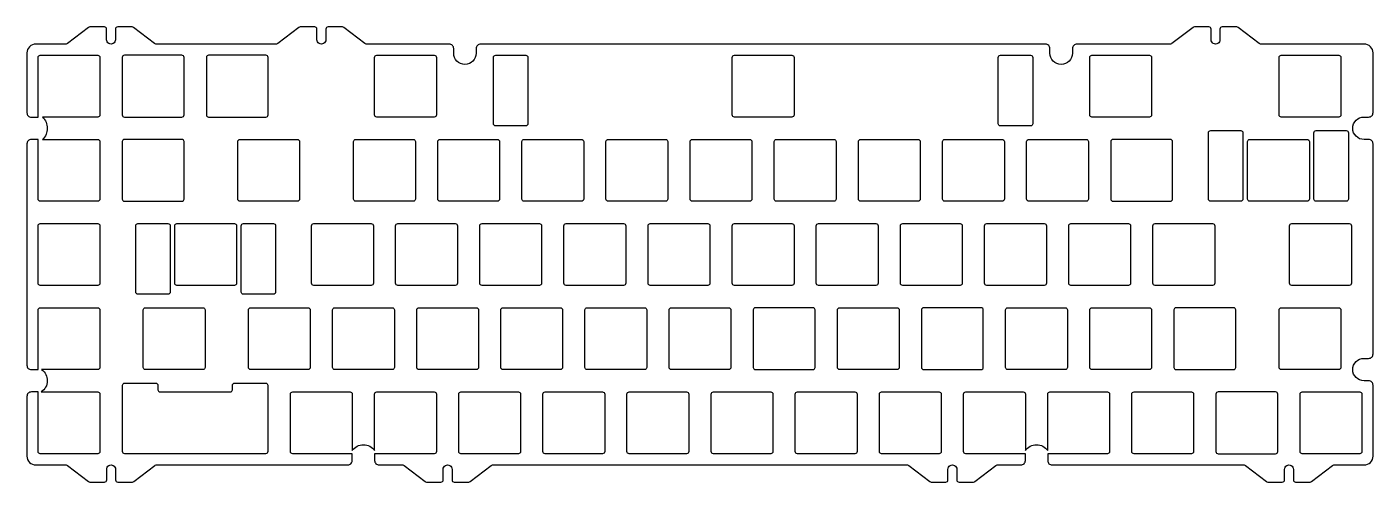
# Model space of a CAD drawing. Header units: millimetres. Extents: x -388 to -83, y 143 to 246.
import ezdxf

# ---------------------------------------------------------------- set-up
doc = ezdxf.new("R2010")
doc.units = ezdxf.units.MM
doc.layers.get('0').update_dxf_attribs({"linetype": 'CONTINUOUS'})

msp = doc.modelspace()

# ---------------------------------------------------------------- linework, layer by layer
for points in [[(-372.23, 206.23), (-385.23, 206.23, -0.414214), (-385.73, 206.73), (-385.73, 220.23), (-387.25, 220.23, 0.414214), (-388.25, 219.23), (-388.25, 169.12, 0.414214), (-387.25, 168.12), (-385.73, 168.12), (-385.73, 181.63, -0.414214), (-385.23, 182.13), (-372.23, 182.13, -0.414214), (-371.73, 181.63), (-371.73, 168.63, -0.414214), (-372.23, 168.13), (-384.93, 168.13, -0.530473), (-385.01, 163.08), (-372.23, 163.08, -0.414214), (-371.73, 162.58), (-371.73, 149.58, -0.414214), (-372.23, 149.08), (-385.23, 149.08, -0.414214), (-385.73, 149.58), (-385.73, 163.07), (-387.25, 163.07, 0.414214), (-388.25, 162.07), (-388.25, 148.55, 0.414214), (-386.25, 146.55), (-379.36, 146.55, -0.165762), (-379.05, 146.45), (-374.3, 142.78, 0.165762), (-373.99, 142.68), (-370.69, 142.68, 0.414214), (-370.19, 143.18), (-370.19, 145.55, -1.000021), (-368.19, 145.55), (-368.19, 143.18, 0.414214), (-367.69, 142.68), (-364.38, 142.68, 0.165762), (-364.08, 142.78), (-359.32, 146.45, -0.165762), (-359.02, 146.55), (-315.58, 146.55, 0.414214), (-314.58, 147.55), (-314.58, 149.08), (-328.07, 149.08, -0.414214), (-328.58, 149.58), (-328.58, 162.58, -0.414214), (-328.07, 163.08), (-315.07, 163.08, -0.414214), (-314.58, 162.58), (-314.58, 149.79, -0.530372), (-309.52, 149.79), (-309.52, 162.58, -0.414214), (-309.02, 163.08), (-296.02, 163.08, -0.414214), (-295.53, 162.58), (-295.53, 149.58, -0.414214), (-296.02, 149.08), (-309.52, 149.08), (-309.52, 147.55, 0.414214), (-308.52, 146.55), (-303.17, 146.55, -0.165762), (-302.87, 146.45), (-298.11, 142.78, 0.165762), (-297.81, 142.68), (-294.5, 142.68, 0.414214), (-294, 143.18), (-294, 145.55, -1.000021), (-292, 145.55), (-292, 143.18, 0.414214), (-291.5, 142.68), (-288.19, 142.68, 0.165762), (-287.89, 142.78), (-283.13, 146.45, -0.165762), (-282.83, 146.55), (-188.87, 146.55, -0.165762), (-188.57, 146.45), (-183.81, 142.78, 0.165762), (-183.51, 142.68), (-180.2, 142.68, 0.414214), (-179.7, 143.18), (-179.7, 145.55, -1.000021), (-177.7, 145.55), (-177.7, 143.18, 0.414214), (-177.2, 142.68), (-173.89, 142.68, 0.165762), (-173.59, 142.78), (-168.83, 146.45, -0.165762), (-168.53, 146.55), (-163.18, 146.55, 0.414214), (-162.18, 147.55), (-162.18, 149.08), (-175.68, 149.08, -0.414214), (-176.18, 149.58), (-176.18, 162.58, -0.414214), (-175.68, 163.08), (-162.68, 163.08, -0.414214), (-162.18, 162.58), (-162.18, 149.79, -0.530372), (-157.13, 149.79), (-157.13, 162.58, -0.414214), (-156.62, 163.08), (-143.62, 163.08, -0.414214), (-143.13, 162.58), (-143.13, 149.58, -0.414214), (-143.62, 149.08), (-157.13, 149.08), (-157.13, 147.55, 0.414214), (-156.12, 146.55), (-112.67, 146.55, -0.165762), (-112.37, 146.45), (-107.61, 142.78, 0.165762), (-107.31, 142.68), (-104, 142.68, 0.414214), (-103.5, 143.18), (-103.5, 145.55, -1.000021), (-101.5, 145.55), (-101.5, 143.18, 0.414214), (-101, 142.68), (-97.69, 142.68, 0.165762), (-97.39, 142.78), (-92.63, 146.45, -0.165762), (-92.33, 146.55), (-85.45, 146.55, 0.414214), (-83.45, 148.55), (-83.45, 164.58, 0.414214), (-84.45, 165.58), (-85.5, 165.58, -1), (-85.5, 170.68), (-84.45, 170.68, 0.414214), (-83.45, 171.68), (-83.45, 219.2, 0.414214), (-84.45, 220.2), (-85.5, 220.2, -1), (-85.5, 225.3), (-84.45, 225.3, 0.414214), (-83.45, 226.3), (-83.45, 239.8, 0.414214), (-85.45, 241.8), (-108.95, 241.8, -0.165762), (-109.25, 241.91), (-114.02, 245.59, 0.165762), (-114.33, 245.69), (-117.62, 245.69, 0.414214), (-118.12, 245.19), (-118.12, 242.8, -1.000021), (-120.12, 242.8), (-120.12, 245.19, 0.414214), (-120.62, 245.69), (-123.91, 245.69, 0.165762), (-124.22, 245.59), (-128.98, 241.91, -0.165762), (-129.29, 241.8), (-150.51, 241.8, 0.414214), (-151.51, 240.8), (-151.51, 239.75, -1), (-156.61, 239.75), (-156.61, 240.8, 0.414214), (-157.61, 241.8), (-285.52, 241.8, 0.414214), (-286.52, 240.8), (-286.52, 239.75, -1), (-291.62, 239.75), (-291.62, 240.8, 0.414214), (-292.62, 241.8), (-311.4, 241.8, -0.165762), (-311.71, 241.91), (-316.48, 245.59, 0.165762), (-316.78, 245.69), (-320.07, 245.69, 0.414214), (-320.57, 245.19), (-320.57, 242.8, -1.000021), (-322.58, 242.8), (-322.58, 245.19, 0.414214), (-323.08, 245.69), (-326.37, 245.69, 0.165762), (-326.67, 245.59), (-331.44, 241.91, -0.165762), (-331.75, 241.8), (-334.12, 241.8), (-359.03, 241.8, -0.165762), (-359.33, 241.91), (-364.1, 245.59, 0.165762), (-364.41, 245.69), (-367.7, 245.69, 0.414214), (-368.2, 245.19), (-368.2, 242.8, -1.000021), (-370.2, 242.8), (-370.2, 245.19, 0.414214), (-370.7, 245.69), (-373.99, 245.69, 0.165762), (-374.3, 245.59), (-379.07, 241.91, -0.165762), (-379.37, 241.8), (-386.25, 241.8, 0.414214), (-388.25, 239.8), (-388.25, 226.28, 0.414214), (-387.25, 225.28), (-385.73, 225.28), (-385.73, 238.78, -0.414214), (-385.23, 239.28), (-372.23, 239.28, -0.414214), (-371.73, 238.78), (-371.73, 225.78, -0.414214), (-372.23, 225.28), (-384.69, 225.28, -0.417675), (-384.69, 220.23), (-372.23, 220.23, -0.414214), (-371.73, 219.73), (-371.73, 206.73, -0.414214)], [(-353.18, 225.28, 0.414214), (-352.68, 225.78), (-352.68, 238.78, 0.414214), (-353.18, 239.28), (-366.18, 239.28, 0.414214), (-366.68, 238.78), (-366.68, 225.78, 0.414214), (-366.18, 225.28)], [(-334.12, 225.28, 0.414214), (-333.63, 225.78), (-333.63, 238.78, 0.414214), (-334.12, 239.28), (-347.12, 239.28, 0.414214), (-347.62, 238.78), (-347.62, 225.78, 0.414214), (-347.12, 225.28)], [(-296.02, 225.28), (-309.02, 225.28, -0.414214), (-309.52, 225.78), (-309.52, 238.78, -0.414214), (-309.02, 239.28), (-296.02, 239.28, -0.414214), (-295.53, 238.78), (-295.53, 225.78, -0.414214)], [(-274.81, 238.78), (-274.81, 223.78, -0.414214), (-275.31, 223.28), (-282.11, 223.28, -0.414214), (-282.61, 223.78), (-282.61, 238.78, -0.414214), (-282.11, 239.28), (-275.31, 239.28, -0.414214)], [(-215.06, 225.28), (-228.06, 225.28, -0.414214), (-228.56, 225.78), (-228.56, 238.78, -0.414214), (-228.06, 239.28), (-215.06, 239.28, -0.414214), (-214.56, 238.78), (-214.56, 225.78, -0.414214)], [(-160.51, 238.78), (-160.51, 223.78, -0.414214), (-161.01, 223.28), (-167.81, 223.28, -0.414214), (-168.31, 223.78), (-168.31, 238.78, -0.414214), (-167.81, 239.28), (-161.01, 239.28, -0.414214)], [(-147.6, 225.78), (-147.6, 238.78, -0.414214), (-147.1, 239.28), (-134.1, 239.28, -0.414214), (-133.6, 238.78), (-133.6, 225.78, -0.414214), (-134.1, 225.28), (-147.1, 225.28, -0.414214)], [(-91.24, 225.28), (-104.24, 225.28, -0.414214), (-104.74, 225.78), (-104.74, 238.78, -0.414214), (-104.24, 239.28), (-91.24, 239.28, -0.414214), (-90.74, 238.78), (-90.74, 225.78, -0.414214)], [(-366.68, 206.73, 0.414214), (-366.18, 206.23), (-353.18, 206.23, 0.414214), (-352.68, 206.73), (-352.68, 219.73, 0.414214), (-353.18, 220.23), (-366.18, 220.23, 0.414214), (-366.68, 219.73)], [(-327, 206.23), (-340, 206.23, -0.414214), (-340.5, 206.73), (-340.5, 219.73, -0.414214), (-340, 220.23), (-327, 220.23, -0.414214), (-326.5, 219.73), (-326.5, 206.73, -0.414214)], [(-300.79, 206.23), (-313.79, 206.23, -0.414214), (-314.29, 206.73), (-314.29, 219.73, -0.414214), (-313.79, 220.23), (-300.79, 220.23, -0.414214), (-300.29, 219.73), (-300.29, 206.73, -0.414214)], [(-281.74, 206.23), (-294.74, 206.23, -0.414214), (-295.24, 206.73), (-295.24, 219.73, -0.414214), (-294.74, 220.23), (-281.74, 220.23, -0.414214), (-281.24, 219.73), (-281.24, 206.73, -0.414214)], [(-262.69, 206.23), (-275.69, 206.23, -0.414214), (-276.19, 206.73), (-276.19, 219.73, -0.414214), (-275.69, 220.23), (-262.69, 220.23, -0.414214), (-262.19, 219.73), (-262.19, 206.73, -0.414214)], [(-256.64, 220.23), (-243.64, 220.23, -0.414214), (-243.14, 219.73), (-243.14, 206.73, -0.414214), (-243.64, 206.23), (-256.64, 206.23, -0.414214), (-257.14, 206.73), (-257.14, 219.73, -0.414214)], [(-224.59, 206.23), (-237.59, 206.23, -0.414214), (-238.09, 206.73), (-238.09, 219.73, -0.414214), (-237.59, 220.23), (-224.59, 220.23, -0.414214), (-224.09, 219.73), (-224.09, 206.73, -0.414214)], [(-205.54, 206.23), (-218.54, 206.23, -0.414214), (-219.04, 206.73), (-219.04, 219.73, -0.414214), (-218.54, 220.23), (-205.54, 220.23, -0.414214), (-205.04, 219.73), (-205.04, 206.73, -0.414214)], [(-186.49, 206.23), (-199.49, 206.23, -0.414214), (-199.99, 206.73), (-199.99, 219.73, -0.414214), (-199.49, 220.23), (-186.49, 220.23, -0.414214), (-185.99, 219.73), (-185.99, 206.73, -0.414214)], [(-167.44, 206.23), (-180.44, 206.23, -0.414214), (-180.94, 206.73), (-180.94, 219.73, -0.414214), (-180.44, 220.23), (-167.44, 220.23, -0.414214), (-166.94, 219.73), (-166.94, 206.73, -0.414214)], [(-161.89, 206.73), (-161.89, 219.73, -0.414214), (-161.39, 220.23), (-148.39, 220.23, -0.414214), (-147.89, 219.73), (-147.89, 206.73, -0.414214), (-148.39, 206.23), (-161.39, 206.23, -0.414214)], [(-129.34, 206.23, 0.414214), (-128.84, 206.73), (-128.84, 219.73, 0.414214), (-129.34, 220.23), (-142.34, 220.23, 0.414214), (-142.84, 219.73), (-142.84, 206.73, 0.414214), (-142.34, 206.23)], [(-120.72, 206.73), (-120.72, 221.73, -0.414214), (-120.22, 222.23), (-113.42, 222.23, -0.414214), (-112.92, 221.73), (-112.92, 206.73, -0.414214), (-113.42, 206.23), (-120.22, 206.23, -0.414214)], [(-98.38, 206.23), (-111.38, 206.23, -0.414214), (-111.88, 206.73), (-111.88, 219.73, -0.414214), (-111.38, 220.23), (-98.38, 220.23, -0.414214), (-97.88, 219.73), (-97.88, 206.73, -0.414214)], [(-96.84, 206.73), (-96.84, 221.73, -0.414214), (-96.34, 222.23), (-89.54, 222.23, -0.414214), (-89.04, 221.73), (-89.04, 206.73, -0.414214), (-89.54, 206.23), (-96.34, 206.23, -0.414214)], [(-372.23, 187.18), (-385.23, 187.18, -0.414214), (-385.73, 187.68), (-385.73, 200.68, -0.414214), (-385.23, 201.18), (-372.23, 201.18, -0.414214), (-371.73, 200.68), (-371.73, 187.68, -0.414214)], [(-355.81, 200.68), (-355.81, 185.68, -0.414214), (-356.31, 185.18), (-363.11, 185.18, -0.414214), (-363.61, 185.68), (-363.61, 200.68, -0.414214), (-363.11, 201.18), (-356.31, 201.18, -0.414214)], [(-341.27, 187.18), (-354.27, 187.18, -0.414214), (-354.77, 187.68), (-354.77, 200.68, -0.414214), (-354.27, 201.18), (-341.27, 201.18, -0.414214), (-340.77, 200.68), (-340.77, 187.68, -0.414214)], [(-339.73, 185.68), (-339.73, 200.68, -0.414214), (-339.23, 201.18), (-332.43, 201.18, -0.414214), (-331.93, 200.68), (-331.93, 185.68, -0.414214), (-332.43, 185.18), (-339.23, 185.18, -0.414214)], [(-310.31, 187.18), (-323.31, 187.18, -0.414214), (-323.81, 187.68), (-323.81, 200.68, -0.414214), (-323.31, 201.18), (-310.31, 201.18, -0.414214), (-309.81, 200.68), (-309.81, 187.68, -0.414214)], [(-291.26, 187.18), (-304.26, 187.18, -0.414214), (-304.76, 187.68), (-304.76, 200.68, -0.414214), (-304.26, 201.18), (-291.26, 201.18, -0.414214), (-290.76, 200.68), (-290.76, 187.68, -0.414214)], [(-285.21, 201.18), (-272.21, 201.18, -0.414214), (-271.71, 200.68), (-271.71, 187.68, -0.414214), (-272.21, 187.18), (-285.21, 187.18, -0.414214), (-285.71, 187.68), (-285.71, 200.68, -0.414214)], [(-253.16, 187.18), (-266.16, 187.18, -0.414214), (-266.66, 187.68), (-266.66, 200.68, -0.414214), (-266.16, 201.18), (-253.16, 201.18, -0.414214), (-252.66, 200.68), (-252.66, 187.68, -0.414214)], [(-247.11, 201.18), (-234.11, 201.18, -0.414214), (-233.61, 200.68), (-233.61, 187.68, -0.414214), (-234.11, 187.18), (-247.11, 187.18, -0.414214), (-247.61, 187.68), (-247.61, 200.68, -0.414214)], [(-228.06, 201.18), (-215.06, 201.18, -0.414214), (-214.56, 200.68), (-214.56, 187.68, -0.414214), (-215.06, 187.18), (-228.06, 187.18, -0.414214), (-228.56, 187.68), (-228.56, 200.68, -0.414214)], [(-209.51, 187.68), (-209.51, 200.68, -0.414214), (-209.01, 201.18), (-196.01, 201.18, -0.414214), (-195.51, 200.68), (-195.51, 187.68, -0.414214), (-196.01, 187.18), (-209.01, 187.18, -0.414214)], [(-176.96, 187.18), (-189.96, 187.18, -0.414214), (-190.46, 187.68), (-190.46, 200.68, -0.414214), (-189.96, 201.18), (-176.96, 201.18, -0.414214), (-176.46, 200.68), (-176.46, 187.68, -0.414214)], [(-157.91, 187.18), (-170.91, 187.18, -0.414214), (-171.41, 187.68), (-171.41, 200.68, -0.414214), (-170.91, 201.18), (-157.91, 201.18, -0.414214), (-157.41, 200.68), (-157.41, 187.68, -0.414214)], [(-138.86, 187.18), (-151.86, 187.18, -0.414214), (-152.36, 187.68), (-152.36, 200.68, -0.414214), (-151.86, 201.18), (-138.86, 201.18, -0.414214), (-138.36, 200.68), (-138.36, 187.68, -0.414214)], [(-119.81, 187.18), (-132.81, 187.18, -0.414214), (-133.31, 187.68), (-133.31, 200.68, -0.414214), (-132.81, 201.18), (-119.81, 201.18, -0.414214), (-119.31, 200.68), (-119.31, 187.68, -0.414214)], [(-88.86, 187.18), (-101.86, 187.18, -0.414214), (-102.36, 187.68), (-102.36, 200.68, -0.414214), (-101.86, 201.18), (-88.86, 201.18, -0.414214), (-88.36, 200.68), (-88.36, 187.68, -0.414214)], [(-348.41, 168.13), (-361.41, 168.13, -0.414214), (-361.91, 168.63), (-361.91, 181.63, -0.414214), (-361.41, 182.13), (-348.41, 182.13, -0.414214), (-347.91, 181.63), (-347.91, 168.63, -0.414214)], [(-324.6, 168.13), (-337.6, 168.13, -0.414214), (-338.1, 168.63), (-338.1, 181.63, -0.414214), (-337.6, 182.13), (-324.6, 182.13, -0.414214), (-324.1, 181.63), (-324.1, 168.63, -0.414214)], [(-305.55, 168.13), (-318.55, 168.13, -0.414214), (-319.05, 168.63), (-319.05, 181.63, -0.414214), (-318.55, 182.13), (-305.55, 182.13, -0.414214), (-305.05, 181.63), (-305.05, 168.63, -0.414214)], [(-286.5, 168.13), (-299.5, 168.13, -0.414214), (-300, 168.63), (-300, 181.63, -0.414214), (-299.5, 182.13), (-286.5, 182.13, -0.414214), (-286, 181.63), (-286, 168.63, -0.414214)], [(-267.45, 168.13), (-280.45, 168.13, -0.414214), (-280.95, 168.63), (-280.95, 181.63, -0.414214), (-280.45, 182.13), (-267.45, 182.13, -0.414214), (-266.95, 181.63), (-266.95, 168.63, -0.414214)], [(-248.4, 168.13), (-261.4, 168.13, -0.414214), (-261.9, 168.63), (-261.9, 181.63, -0.414214), (-261.4, 182.13), (-248.4, 182.13, -0.414214), (-247.9, 181.63), (-247.9, 168.63, -0.414214)], [(-242.35, 182.13), (-229.35, 182.13, -0.414214), (-228.85, 181.63), (-228.85, 168.63, -0.414214), (-229.35, 168.13), (-242.35, 168.13, -0.414214), (-242.85, 168.63), (-242.85, 181.63, -0.414214)], [(-210.3, 168.13, 0.414214), (-209.8, 168.63), (-209.8, 181.63, 0.414214), (-210.3, 182.13), (-223.3, 182.13, 0.414214), (-223.8, 181.63), (-223.8, 168.63, 0.414214), (-223.3, 168.13)], [(-191.25, 168.13), (-204.25, 168.13, -0.414214), (-204.75, 168.63), (-204.75, 181.63, -0.414214), (-204.25, 182.13), (-191.25, 182.13, -0.414214), (-190.75, 181.63), (-190.75, 168.63, -0.414214)], [(-172.2, 168.13, 0.414214), (-171.7, 168.63), (-171.7, 181.63, 0.414214), (-172.2, 182.13), (-185.2, 182.13, 0.414214), (-185.7, 181.63), (-185.7, 168.63, 0.414214), (-185.2, 168.13)], [(-153.15, 168.13), (-166.15, 168.13, -0.414214), (-166.65, 168.63), (-166.65, 181.63, -0.414214), (-166.15, 182.13), (-153.15, 182.13, -0.414214), (-152.65, 181.63), (-152.65, 168.63, -0.414214)], [(-134.1, 168.13), (-147.1, 168.13, -0.414214), (-147.6, 168.63), (-147.6, 181.63, -0.414214), (-147.1, 182.13), (-134.1, 182.13, -0.414214), (-133.6, 181.63), (-133.6, 168.63, -0.414214)], [(-115.05, 168.13, 0.414214), (-114.55, 168.63), (-114.55, 181.63, 0.414214), (-115.05, 182.13), (-128.05, 182.13, 0.414214), (-128.55, 181.63), (-128.55, 168.63, 0.414214), (-128.05, 168.13)], [(-91.24, 168.13), (-104.24, 168.13, -0.414214), (-104.74, 168.63), (-104.74, 181.63, -0.414214), (-104.24, 182.13), (-91.24, 182.13, -0.414214), (-90.74, 181.63), (-90.74, 168.63, -0.414214)], [(-334.21, 149.08), (-366.09, 149.08, -0.414214), (-366.59, 149.58), (-366.59, 164.58, -0.414214), (-366.09, 165.08), (-359.09, 165.08, -0.414214), (-358.59, 164.58), (-358.59, 163.58, 0.414214), (-358.09, 163.08), (-342.21, 163.08, 0.414214), (-341.71, 163.58), (-341.71, 164.58, -0.414214), (-341.21, 165.08), (-334.21, 165.08, -0.414214), (-333.71, 164.58), (-333.71, 149.58, -0.414214)], [(-276.98, 149.08), (-289.98, 149.08, -0.414214), (-290.48, 149.58), (-290.48, 162.58, -0.414214), (-289.98, 163.08), (-276.98, 163.08, -0.414214), (-276.48, 162.58), (-276.48, 149.58, -0.414214)], [(-270.93, 163.08), (-257.93, 163.08, -0.414214), (-257.43, 162.58), (-257.43, 149.58, -0.414214), (-257.93, 149.08), (-270.93, 149.08, -0.414214), (-271.43, 149.58), (-271.43, 162.58, -0.414214)], [(-238.88, 149.08), (-251.88, 149.08, -0.414214), (-252.38, 149.58), (-252.38, 162.58, -0.414214), (-251.88, 163.08), (-238.88, 163.08, -0.414214), (-238.38, 162.58), (-238.38, 149.58, -0.414214)], [(-219.83, 149.08), (-232.82, 149.08, -0.414214), (-233.32, 149.58), (-233.32, 162.58, -0.414214), (-232.82, 163.08), (-219.83, 163.08, -0.414214), (-219.33, 162.58), (-219.33, 149.58, -0.414214)], [(-214.28, 149.58), (-214.28, 162.58, -0.414214), (-213.78, 163.08), (-200.78, 163.08, -0.414214), (-200.28, 162.58), (-200.28, 149.58, -0.414214), (-200.78, 149.08), (-213.78, 149.08, -0.414214)], [(-181.72, 149.08), (-194.72, 149.08, -0.414214), (-195.23, 149.58), (-195.23, 162.58, -0.414214), (-194.72, 163.08), (-181.72, 163.08, -0.414214), (-181.22, 162.58), (-181.22, 149.58, -0.414214)], [(-124.58, 149.08), (-137.57, 149.08, -0.414214), (-138.08, 149.58), (-138.08, 162.58, -0.414214), (-137.57, 163.08), (-124.58, 163.08, -0.414214), (-124.08, 162.58), (-124.08, 149.58, -0.414214)], [(-105.53, 149.08, 0.414214), (-105.03, 149.58), (-105.03, 162.58, 0.414214), (-105.53, 163.08), (-118.52, 163.08, 0.414214), (-119.03, 162.58), (-119.03, 149.58, 0.414214), (-118.52, 149.08)], [(-86.47, 149.08), (-99.47, 149.08, -0.414214), (-99.97, 149.58), (-99.97, 162.58, -0.414214), (-99.47, 163.08), (-86.47, 163.08, -0.414214), (-85.97, 162.58), (-85.97, 149.58, -0.414214)]]:
    msp.add_lwpolyline(points, format="xyb", close=True)

doc.saveas('drawing.dxf')
